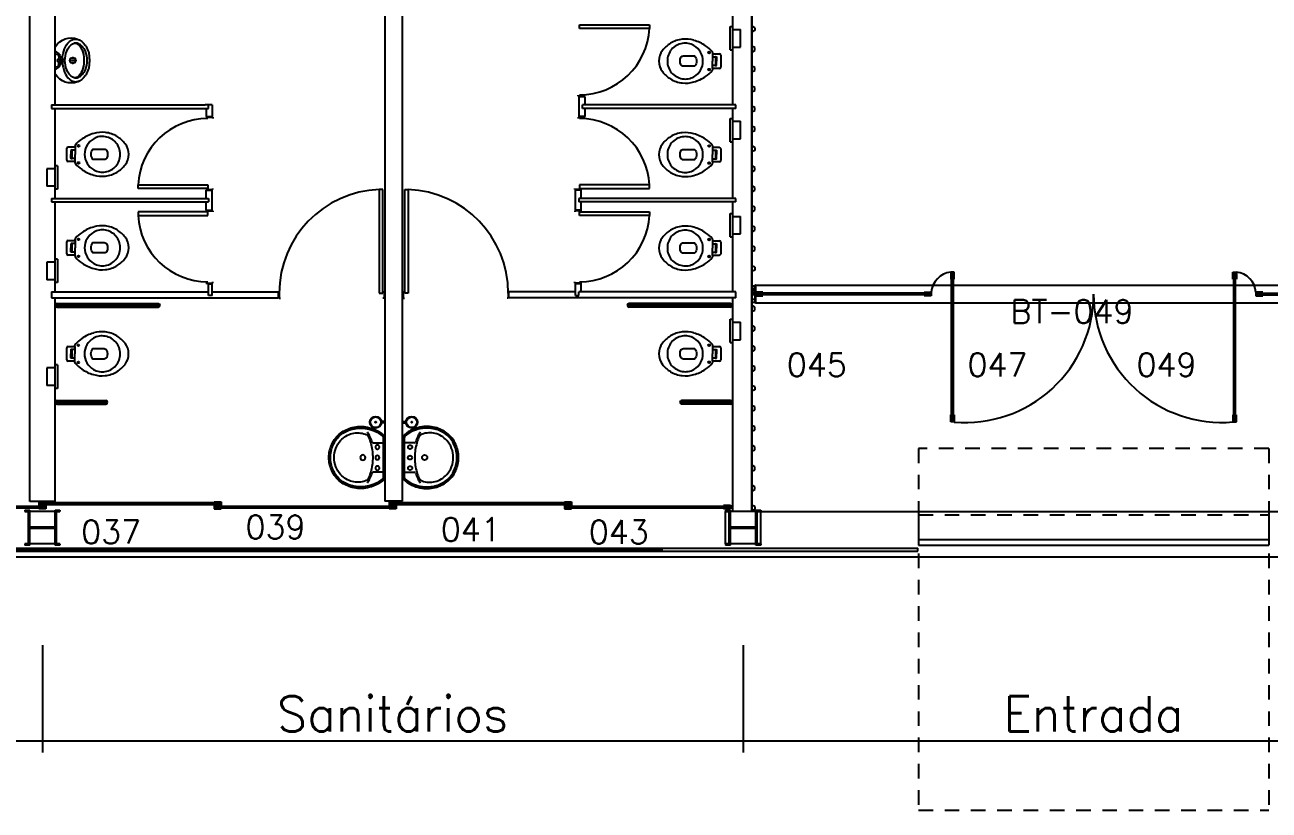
# Model space of a CAD drawing. Extents: x 940 to 1060, y 76 to 105.
# Drawn here: x 966.82 to 977.47, y 76.13 to 82.85 of the extents above; entities that cross this region are included whole.
import ezdxf
from ezdxf.enums import TextEntityAlignment as Align

# ---------------------------------------------------------------- set-up
doc = ezdxf.new("R2010")
doc.units = 0
doc.header["$LTSCALE"] = 0.5
doc.header["$MEASUREMENT"] = 0
doc.header["$PDMODE"] = 34
doc.header["$PDSIZE"] = 0.1
doc.linetypes.add('DASHDOT', pattern=[1, 0.5, -0.25, 0, -0.25])
doc.linetypes.add('HIDDEN', pattern=[0.375, 0.25, -0.125])
doc.layers.get('0').update_dxf_attribs({"linetype": 'CONTINUOUS'})
doc.layers.get('DEFPOINTS').update_dxf_attribs({"linetype": 'CONTINUOUS'})
for name, color, linetype in [('1', 1, 'CONTINUOUS'), ('ALVENARIA', 2, 'CONTINUOUS'), ('DIV', 2, 'CONTINUOUS'), ('ENDEREÇO', 2, 'CONTINUOUS'), ('ESQUADRIAS', 1, 'CONTINUOUS'), ('ESTRUTURAS', 2, 'CONTINUOUS'), ('NMOD', 2, 'CONTINUOUS'), ('PROJ', 1, 'HIDDEN'), ('PÇ', 1, 'CONTINUOUS'), ('TEXTO-CENTRO-CUSTO', 2, 'CONTINUOUS')]:
    doc.layers.add(name, color=color, linetype=linetype)
doc.styles.add('ROMANS', font='simplex.shx', dxfattribs={"height": 0.3})
doc.styles.add('UNB-100', font='simplex.shx', dxfattribs={"height": 0.2})
doc.dimstyles.new('1', dxfattribs={"dimtxt": 0.3, "dimasz": 0.18, "dimexe": 0.5, "dimexo": 1, "dimgap": 0.08, "dimtad": 1, "dimdec": 4, "dimzin": 12, "dimdsep": 46, "dimtxsty": 'ROMANS', "dimblk1": 'NONE', "dimblk2": 'NONE', "dimsah": 1, "dimcen": 0, "dimclrd": 2, "dimclre": 2, "dimclrt": 2, "dimadec": 0, "dimazin": 0, "dimtfac": 1, "dimtdec": 4, "dimtofl": 0, "dimtmove": 2, "dimatfit": 3, "dimldrblk": 'NONE', "dimfxl": 0, "dimtolj": 1, "dimtzin": 4, "dimarcsym": 0})

# ---------------------------------------------------------------- blocks, each defined once
blk = doc.blocks.new('LAV')
for p, q in [((-0.126, -0.02), (-0.126, -0.109)), ((0.125, -0.109), (0.125, -0.02))]:
    blk.add_line(p, q)
for points in [[(-0.001, -0.485, 0.108162), (0.111, -0.461, 0.130345), (0.209, -0.385, 0.098496), (0.256, -0.285, 0.106524), (0.259, -0.155, 0.056129), (0.236, -0.085, 0.077465), (0.184, -0.01, 0.260144), (0.174, -0.005), (-0.001, -0.005), (-0.176, -0.005, 0.260144), (-0.186, -0.01, 0.077465), (-0.237, -0.085, 0.056129), (-0.26, -0.155, 0.106524), (-0.257, -0.285, 0.098496), (-0.21, -0.385, 0.130345), (-0.112, -0.461, 0.108162)], [(-0.001, -0.44, 0.185962), (0.146, -0.385, 0.148743), (0.205, -0.285, 0.142138), (0.199, -0.173, 0.114165), (0.191, -0.158, 0.094603), (0.178, -0.148, 0.04407), (0.157, -0.139, 0.029789), (0.109, -0.124, 0.032251), (0.049, -0.113, 0.033186), (-0.001, -0.11, 0.033186), (-0.051, -0.113, 0.032251), (-0.111, -0.124, 0.029789), (-0.158, -0.139, 0.04407), (-0.179, -0.148, 0.094603), (-0.192, -0.158, 0.114165), (-0.201, -0.173, 0.142138), (-0.206, -0.285, 0.148743), (-0.147, -0.385, 0.185962)]]:
    blk.add_lwpolyline(points, format="xyb", close=True)
blk.add_lwpolyline([(-0.001, -0.472, 0.108329), (0.106, -0.449, 0.130418), (0.199, -0.377, 0.098355), (0.243, -0.282, 0.106392), (0.246, -0.158, 0.055971), (0.224, -0.091, 0.069473), (0.181, -0.025, 0.21084), (0.169, -0.02), (-0.001, -0.02), (-0.171, -0.02, 0.21084), (-0.182, -0.025, 0.069473), (-0.225, -0.091, 0.055971), (-0.247, -0.158, 0.106392), (-0.244, -0.282, 0.098355), (-0.2, -0.377, 0.130418), (-0.107, -0.449, 0.108329), (-0.001, -0.472)], format="xyb")
at = {"linetype": 'HIDDEN'}
for centre in [(-0.091, -0.07), (0.089, -0.07)]:
    blk.add_circle(centre, 0.0175, dxfattribs=at)
for centre, radius in [((-0.001, -0.07), 0.0175), ((-0.001, -0.195), 0.0225)]:
    blk.add_circle(centre, radius)
for centre, radius, start, end in [((-0.2, -0.172), 0.0238, 115.5404, 144.0708), ((0.163, -0.886), 0.825, 114.6387, 116.9534), ((0.155, -0.948), 0.879, 109.1503, 112.4827), ((-0.137, -0.108), 0.0107, 291.2918, 354.2334), ((0.136, -0.108), 0.0107, 185.7666, 248.7082), ((-0.157, -0.948), 0.879, 67.5173, 70.8497), ((-0.164, -0.886), 0.825, 63.0466, 65.3613), ((0.199, -0.172), 0.0238, 35.9292, 64.4596)]:
    blk.add_arc(centre, radius, start, end)
blk = doc.blocks.new('VSIMPLES')
for p, q in [((0, 0.001), (0, 0.053)), ((0, -0.05), (0, 0.001)), ((0.012, 0.064), (0.07, 0.064)), ((0.07, 0.071), (0.07, 0.076)), ((0.07, 0.064), (0.07, 0.071)), ((0.07, -0.061), (0.012, -0.061)), ((0.07, -0.068), (0.07, -0.061)), ((0.07, -0.073), (0.07, -0.068))]:
    blk.add_line(p, q)
for points in [[(0.152, 0.001, 0.268395), (0.23, -0.132, 0.179674), (0.33, -0.15, 0.170707), (0.421, -0.099, 0.179561), (0.457, 0.001, 0.179561), (0.421, 0.101, 0.170707), (0.33, 0.152, 0.179674), (0.23, 0.135, 0.268395)], [(0.343, 0.031, -0.183333), (0.343, -0.029, -0.302776), (0.32, -0.043), (0.224, -0.043, -0.370787), (0.224, 0.046), (0.32, 0.046, -0.302776)]]:
    blk.add_lwpolyline(points, format="xyb", close=True)
for points in [[(0.07, 0.045, -0.380199), (0.062, 0.037), (0.051, 0.037, -0.087349), (0.047, 0.038, 0.172037), (0.038, 0.038, 0.102747), (0.036, 0.037, 0.167994), (0.035, 0.033), (0.035, 0.001)], [(0.07, -0.042, 0.380199), (0.062, -0.035), (0.051, -0.035, 0.087349), (0.047, -0.036, -0.172037), (0.038, -0.036, -0.102747), (0.036, -0.034, -0.167994), (0.035, -0.03), (0.035, 0.001)]]:
    blk.add_lwpolyline(points, format="xyb")
for points in [[(0.046, -0.034), (0.046, 0.001), (0.046, 0.037)], [(0.07, 0.064), (0.07, 0.001)], [(0.07, -0.061), (0.07, 0.001)]]:
    blk.add_lwpolyline(points)
for centre in [(0.1, 0.074), (0.1, -0.072)]:
    blk.add_circle(centre, 0.0075)
for centre, radius, start, end in [((0.311, -0.131), 0.32, 124.4619, 138.0521), ((0.318, -0.144), 0.335, 105.2525, 124.1524), ((0.3, -0.053), 0.243, 82.9547, 106.7622), ((0.302, -0.058), 0.248, 58.927, 83.517), ((0.289, -0.074), 0.268, 38.1603, 58.3191), ((0.012, 0.052), 0.0118, 88.7011, 176.3198), ((0.08, 0.076), 0.0102, 134.7561, 181.6914), ((0.381, 0.002), 0.149, 359.8718, 36.9981), ((0.381, 0.001), 0.149, 323.0019, 0.1282), ((0.012, -0.049), 0.0118, 183.6802, 271.2989), ((0.08, -0.073), 0.0102, 178.3086, 225.2439), ((0.311, 0.134), 0.32, 221.9479, 235.5381), ((0.289, 0.077), 0.268, 301.6809, 321.8397), ((0.318, 0.147), 0.335, 235.8476, 254.7475), ((0.3, 0.056), 0.243, 253.2378, 277.0453), ((0.302, 0.061), 0.248, 276.483, 301.073)]:
    blk.add_arc(centre, radius, start, end)
blk = doc.blocks.new('MIC-2P')
for points in [[(0.186, 0.064), (0.188, 0.064, -0.008051), (0.221, 0.063, -0.08407), (0.264, 0.055, -0.022672), (0.292, 0.042, -0.027927), (0.318, 0.028, -0.144523), (0.369, -0.037, -0.34805), (0.306, -0.227, -0.162816), (0.298, -0.23), (0.186, -0.23), (0.075, -0.23, -0.162816), (0.066, -0.227, -0.34805), (0.003, -0.037, -0.144523), (0.054, 0.028, -0.027927), (0.08, 0.042, -0.022672), (0.108, 0.055, -0.08407), (0.152, 0.063, -0.008051), (0.185, 0.064)], [(0.186, 0.017), (0.194, 0.017, -0.102017), (0.276, 0.001, -0.100634), (0.323, -0.03, -0.31043), (0.331, -0.071, -0.029837), (0.329, -0.077, -0.193887), (0.266, -0.13, -0.096635), (0.186, -0.145, -0.096635), (0.106, -0.13, -0.193887), (0.044, -0.077, -0.029837), (0.042, -0.071, -0.31043), (0.049, -0.03, -0.100634), (0.096, 0.001, -0.102017), (0.178, 0.017)]]:
    blk.add_lwpolyline(points, format="xyb", close=True)
for points in [[(0.332, -0.069), (0.333, -0.065, 0.189039), (0.331, -0.033, 0.189014), (0.266, 0.03, 0.116802), (0.186, 0.045, 0.116802), (0.107, 0.03, 0.189014), (0.041, -0.033, 0.189039), (0.039, -0.065), (0.041, -0.069)], [(0.17, -0.166, -0.100603), (0.086, -0.148, -0.114611), (0.025, -0.107, -0.309836), (0.011, -0.021, -0.309836)], [(0.202, -0.166, 0.100603), (0.286, -0.148, 0.114611), (0.347, -0.107, 0.309836), (0.361, -0.021, 0.309836)], [(0.106, -0.228), (0.129, -0.196, -0.1805), (0.141, -0.189), (0.154, -0.187, 0.35029), (0.16, -0.182, -0.252034), (0.167, -0.167)], [(0.133, -0.23, -0.473116), (0.13, -0.225), (0.135, -0.205, -0.362542), (0.143, -0.199), (0.158, -0.198, 0.564769), (0.163, -0.191)], [(0.267, -0.228), (0.243, -0.196, 0.1805), (0.232, -0.189), (0.218, -0.187, -0.35029), (0.212, -0.182, 0.252034), (0.206, -0.167)], [(0.239, -0.23, 0.473116), (0.242, -0.225), (0.238, -0.205, 0.362542), (0.229, -0.199), (0.215, -0.198, -0.564769), (0.209, -0.191)]]:
    blk.add_lwpolyline(points, format="xyb")
for centre, radius in [((0.163, -0.078), 0.0035), ((0.17, -0.061), 0.0035), ((0.169, -0.094), 0.0035), ((0.186, -0.102), 0.0035), ((0.187, -0.055), 0.0035), ((0.186, -0.078), 0.0035), ((0.202, -0.095), 0.0035), ((0.203, -0.062), 0.0035), ((0.21, -0.079), 0.0035), ((0.186, -0.184), 0.024), ((0.186, -0.184), 0.0075)]:
    blk.add_circle(centre, radius)
at = {"linetype": 'DASHDOT'}
blk.add_circle((0.186, -0.078), 0.024, dxfattribs=at)
blk = doc.blocks.new('*D13')
at = {"layer": 'DEFPOINTS', "color": 0}
for p in [(942.97, 78.537), (966.97, 78.537), (966.97, 76.72)]:
    blk.add_point(p, dxfattribs=at)
at = {"layer": 'TEXTO-CENTRO-CUSTO', "color": 2, "lineweight": -2}
for p, q in [((942.97, 77.537), (942.97, 76.62)), ((966.97, 77.537), (966.97, 76.62)), ((942.97, 76.72), (966.97, 76.72))]:
    blk.add_line(p, q, dxfattribs=at)
at = {"layer": 'TEXTO-CENTRO-CUSTO', "color": 2, "insert": (954.97, 76.95), "char_height": 0.3, "attachment_point": 5, "style": 'ROMANS'}
blk.add_mtext('\\A1;Salas de Aula', dxfattribs=at)
blk = doc.blocks.new('_NONE')
at = {"color": 0, "linetype": 'ByBlock'}
blk.add_circle((0, 0), 0.25, dxfattribs=at)
blk = doc.blocks.new('*D14')
at = {"layer": 'DEFPOINTS', "color": 0}
for p in [(966.97, 78.537), (972.97, 78.537), (972.97, 76.72)]:
    blk.add_point(p, dxfattribs=at)
at = {"layer": 'TEXTO-CENTRO-CUSTO', "color": 2, "lineweight": -2}
for p, q in [((966.97, 77.537), (966.97, 76.62)), ((972.97, 77.537), (972.97, 76.62)), ((966.97, 76.72), (972.97, 76.72))]:
    blk.add_line(p, q, dxfattribs=at)
at = {"layer": 'TEXTO-CENTRO-CUSTO', "color": 2, "insert": (969.97, 76.95), "char_height": 0.3, "attachment_point": 5, "style": 'ROMANS'}
blk.add_mtext('\\A1;Sanitários', dxfattribs=at)
blk = doc.blocks.new('*D15')
at = {"layer": 'DEFPOINTS', "color": 0}
for p in [(972.97, 78.537), (978.97, 78.537), (978.97, 76.72)]:
    blk.add_point(p, dxfattribs=at)
at = {"layer": 'TEXTO-CENTRO-CUSTO', "color": 2, "lineweight": -2}
for p, q in [((972.97, 77.537), (972.97, 76.62)), ((978.97, 77.537), (978.97, 76.62)), ((972.97, 76.72), (978.97, 76.72))]:
    blk.add_line(p, q, dxfattribs=at)
at = {"layer": 'TEXTO-CENTRO-CUSTO', "color": 2, "insert": (975.97, 76.95), "char_height": 0.3, "attachment_point": 5, "style": 'ROMANS'}
blk.add_mtext('\\A1;Entrada', dxfattribs=at)

msp = doc.modelspace()

# ---------------------------------------------------------------- linework, layer by layer
at = {"layer": '1', "color": 1}
for p, q in [((973.07523, 80.61802), (978.86526, 80.61802)), ((973.07523, 80.46802), (978.86526, 80.46802)), ((973.12025, 78.68102), (978.82025, 78.6806)), ((974.47083, 78.65468), (974.47083, 78.39302)), ((977.47083, 78.65468), (977.47083, 78.49302)), ((974.47083, 78.49302), (974.47083, 78.39302)), ((974.47083, 78.44302), (977.47083, 78.44302)), ((977.47083, 78.49302), (977.47083, 78.39302)), ((943.07066, 78.35868), (972.28217, 78.35868)), ((974.46583, 78.34302), (974.46583, 78.36802)), ((974.47083, 78.39302), (977.47083, 78.39302))]:
    msp.add_line(p, q, dxfattribs=at)
at = {"layer": '1'}
for p, q in [((939.82083, 78.36802), (974.46583, 78.36802)), ((939.82083, 78.34302), (974.46583, 78.34302)), ((939.82083, 78.29302), (1060.12025, 78.29302))]:
    msp.add_line(p, q, dxfattribs=at)
at = {"layer": 'ALVENARIA'}
for p, q in [((966.86225, 78.7662), (966.86225, 88.4054)), ((973.04534, 88.4054), (973.04505, 78.6806)), ((973.04525, 78.68102), (973.04525, 88.4054)), ((969.90325, 88.18651), (969.90325, 78.7701)), ((970.05325, 78.7701), (970.05325, 88.18651)), ((967.07825, 82.1614), (967.07825, 82.9314)), ((972.87825, 82.9314), (972.87825, 82.1614)), ((973.04534, 82.95574), (973.04534, 82.83494)), ((973.07034, 82.82244), (973.04534, 82.83494)), ((973.07034, 82.79744), (973.04534, 82.78494)), ((973.04534, 82.66414), (973.04534, 82.78494)), ((973.07034, 82.82244), (973.07034, 82.79744)), ((973.07034, 82.65164), (973.04534, 82.66414)), ((973.04534, 82.61414), (973.07034, 82.62664)), ((973.04534, 82.49334), (973.04534, 82.61414)), ((973.07034, 82.62664), (973.07034, 82.65164)), ((973.07034, 82.48084), (973.04534, 82.49334)), ((973.04534, 82.44334), (973.07034, 82.45584)), ((973.07034, 82.45584), (973.07034, 82.48084)), ((973.04534, 82.32254), (973.04534, 82.44334)), ((973.07034, 82.31004), (973.04534, 82.32254)), ((973.04534, 82.27254), (973.07034, 82.28504)), ((973.04534, 82.1514), (973.04534, 82.27254)), ((973.07034, 82.28504), (973.07034, 82.31004)), ((973.07034, 82.1389), (973.04534, 82.1514)), ((973.07034, 82.1139), (973.07034, 82.1389)), ((967.07825, 81.3614), (967.07825, 82.1314)), ((972.87825, 82.1314), (972.87825, 81.3614)), ((973.04534, 82.1014), (973.07034, 82.1139)), ((973.04534, 81.98094), (973.04534, 82.1014)), ((973.07034, 81.96844), (973.04534, 81.98094)), ((973.04534, 81.93094), (973.07034, 81.94344)), ((973.04534, 81.93094), (973.04534, 81.81014)), ((973.07034, 81.94344), (973.07034, 81.96844)), ((973.07034, 81.79764), (973.04534, 81.81014)), ((973.07034, 81.77264), (973.04534, 81.76014)), ((973.04534, 81.63934), (973.04534, 81.76014)), ((973.07034, 81.79764), (973.07034, 81.77264)), ((973.07034, 81.62684), (973.04534, 81.63934)), ((973.07034, 81.60184), (973.07034, 81.62684)), ((973.04534, 81.58934), (973.07034, 81.60184)), ((973.04534, 81.46854), (973.04534, 81.58934)), ((973.07034, 81.45604), (973.04534, 81.46854)), ((973.04534, 81.41854), (973.07034, 81.43104)), ((973.04534, 81.29774), (973.04534, 81.41854)), ((973.07034, 81.43104), (973.07034, 81.45604)), ((967.07825, 80.5614), (967.07825, 81.3314)), ((972.87825, 81.3314), (972.87825, 80.5614)), ((973.07034, 81.28524), (973.04534, 81.29774)), ((973.07034, 81.26024), (973.07034, 81.28524)), ((973.04534, 81.24774), (973.07034, 81.26024)), ((973.04534, 81.1266), (973.04534, 81.24774)), ((973.07034, 81.1141), (973.04534, 81.1266)), ((973.04534, 81.0766), (973.07034, 81.0891)), ((973.04534, 80.95614), (973.04534, 81.0766)), ((973.07034, 81.0891), (973.07034, 81.1141)), ((973.07034, 80.94364), (973.04534, 80.95614)), ((973.04534, 80.90614), (973.07034, 80.91864)), ((973.04534, 80.90614), (973.04534, 80.78534)), ((973.07034, 80.91864), (973.07034, 80.94364)), ((973.07034, 80.77284), (973.04534, 80.78534)), ((973.07034, 80.77284), (973.07034, 80.74784)), ((973.07034, 80.74784), (973.04534, 80.73534)), ((973.04534, 80.61454), (973.04534, 80.73534)), ((973.04523, 80.58808), (973.04523, 80.61308)), ((973.04523, 80.61308), (973.07023, 80.61308)), ((973.04523, 80.58808), (973.07023, 80.58808)), ((973.07034, 80.60204), (973.04534, 80.61454)), ((973.04534, 80.56454), (973.07034, 80.57704)), ((973.04534, 80.44374), (973.04534, 80.56454)), ((973.07023, 80.61802), (973.07023, 80.46802)), ((973.07523, 80.61802), (973.07023, 80.61802)), ((973.07023, 80.61308), (973.07023, 80.58808)), ((973.07034, 80.57704), (973.07034, 80.60204)), ((973.07523, 80.61802), (973.07523, 80.46802)), ((967.07825, 78.7662), (967.07825, 80.5114)), ((972.87825, 80.5114), (972.87825, 78.68102)), ((973.04523, 80.47302), (973.04523, 80.49802)), ((973.04523, 80.49802), (973.07023, 80.49802)), ((973.04523, 80.47302), (973.07023, 80.47302)), ((973.07034, 80.43124), (973.04534, 80.44374)), ((973.07023, 80.49802), (973.07023, 80.47302)), ((973.07523, 80.46802), (973.07023, 80.46802)), ((973.07034, 80.40624), (973.07034, 80.43124)), ((973.04534, 80.39374), (973.07034, 80.40624)), ((973.04534, 80.27294), (973.04534, 80.39374)), ((973.07034, 80.26044), (973.04534, 80.27294)), ((973.04534, 80.22294), (973.07034, 80.23544)), ((973.04534, 80.1018), (973.04534, 80.22294)), ((973.07034, 80.23544), (973.07034, 80.26044)), ((973.07034, 80.0893), (973.04534, 80.1018)), ((973.04534, 80.0518), (973.07034, 80.0643)), ((973.04534, 79.93134), (973.04534, 80.0518)), ((973.07034, 80.0643), (973.07034, 80.0893)), ((973.07034, 79.91884), (973.04534, 79.93134)), ((973.07034, 79.89384), (973.07034, 79.91884)), ((973.04534, 79.88134), (973.07034, 79.89384)), ((973.04534, 79.88134), (973.04534, 79.76054)), ((973.07034, 79.74804), (973.04534, 79.76054)), ((973.07034, 79.72304), (973.04534, 79.71054)), ((973.04534, 79.58974), (973.04534, 79.71054)), ((973.07034, 79.74804), (973.07034, 79.72304)), ((973.07034, 79.57724), (973.04534, 79.58974)), ((973.04534, 79.53974), (973.07034, 79.55224)), ((973.04534, 79.41894), (973.04534, 79.53974)), ((973.07034, 79.55224), (973.07034, 79.57724)), ((973.07034, 79.40644), (973.04534, 79.41894)), ((973.04534, 79.36894), (973.07034, 79.38144)), ((973.04534, 79.24814), (973.04534, 79.36894)), ((973.07034, 79.38144), (973.07034, 79.40644)), ((973.07034, 79.23564), (973.04534, 79.24814)), ((973.04534, 79.19814), (973.07034, 79.21064)), ((973.04534, 79.077), (973.04534, 79.19814)), ((973.07034, 79.21064), (973.07034, 79.23564)), ((973.07034, 79.0645), (973.04534, 79.077)), ((973.07034, 79.0395), (973.07034, 79.0645)), ((973.04534, 79.027), (973.07034, 79.0395)), ((973.04534, 78.90654), (973.04534, 79.027)), ((973.07034, 78.89404), (973.04534, 78.90654)), ((973.04534, 78.85654), (973.07034, 78.86904)), ((973.04534, 78.85654), (973.04534, 78.73574)), ((973.07034, 78.86904), (973.07034, 78.89404)), ((967.07825, 78.7662), (966.86225, 78.7662)), ((970.05325, 78.7701), (969.90325, 78.7701)), ((973.07034, 78.72324), (973.04534, 78.73574)), ((973.07034, 78.69824), (973.04534, 78.68574)), ((973.07034, 78.72324), (973.07034, 78.69824))]:
    msp.add_line(p, q, dxfattribs=at)
at = {"layer": 'DIV'}
for p, q in [((971.5699, 82.81637), (971.5699, 82.84637)), ((971.5699, 82.84637), (972.16774, 82.84637)), ((972.16774, 82.81637), (971.5699, 82.81637)), ((972.16774, 82.84637), (972.16774, 82.81637)), ((971.55825, 82.2364), (971.55825, 82.2464)), ((967.04825, 82.1614), (967.04825, 82.1314)), ((967.04825, 82.1614), (968.36325, 82.1614)), ((968.42325, 82.1614), (968.36325, 82.1614)), ((968.39325, 82.1314), (968.39325, 82.1614)), ((968.42325, 82.1614), (968.42325, 82.0614)), ((971.61825, 82.2364), (971.55825, 82.2364)), ((971.61325, 82.2314), (971.56325, 82.2314)), ((971.56325, 82.2314), (971.56325, 82.0614)), ((971.59325, 82.1314), (971.59325, 82.1614)), ((972.90825, 82.1614), (971.59325, 82.1614)), ((971.61325, 82.2314), (971.61325, 82.1614)), ((972.90825, 82.1314), (972.90825, 82.1614)), ((967.04825, 82.1314), (968.39325, 82.1314)), ((968.36825, 82.0564), (968.42825, 82.0564)), ((968.37325, 82.1314), (968.37325, 82.0614)), ((968.37325, 82.0614), (968.42325, 82.0614)), ((968.42825, 82.0564), (968.42825, 82.0464)), ((971.61825, 82.0564), (971.55825, 82.0564)), ((971.55825, 82.0564), (971.55825, 82.0464)), ((971.61325, 82.0614), (971.56325, 82.0614)), ((972.90825, 82.1314), (971.59325, 82.1314)), ((971.61325, 82.1314), (971.61325, 82.0614)), ((967.78875, 81.47643), (968.38659, 81.47643)), ((967.78875, 81.44643), (967.78875, 81.47643)), ((968.38659, 81.44643), (967.78875, 81.44643)), ((968.36825, 81.4364), (968.42825, 81.4364)), ((968.37325, 81.4314), (968.42325, 81.4314)), ((968.37325, 81.3614), (968.37325, 81.4314)), ((968.38659, 81.47643), (968.38659, 81.44643)), ((968.42325, 81.2614), (968.42325, 81.4314)), ((968.42825, 81.4364), (968.42825, 81.4464)), ((969.85398, 81.43689), (969.85398, 80.5514)), ((969.88398, 81.43689), (969.85398, 81.43689)), ((969.88398, 80.5514), (969.88398, 81.43689)), ((970.07251, 80.5514), (970.07251, 81.43689)), ((970.07251, 81.43689), (970.10251, 81.43689)), ((970.10251, 81.43689), (970.10251, 80.5514)), ((971.52825, 81.4364), (971.52825, 81.4464)), ((971.58825, 81.4364), (971.52825, 81.4364)), ((971.53325, 81.2614), (971.53325, 81.4314)), ((971.58325, 81.4314), (971.53325, 81.4314)), ((971.5699, 81.47643), (971.5699, 81.44643)), ((972.16774, 81.47643), (971.5699, 81.47643)), ((971.5699, 81.44643), (972.16774, 81.44643)), ((971.58325, 81.3614), (971.58325, 81.4314)), ((972.16774, 81.44643), (972.16774, 81.47643)), ((967.04825, 81.3614), (968.39325, 81.3614)), ((967.04825, 81.3614), (967.04825, 81.3314)), ((967.04825, 81.3314), (968.36325, 81.3314)), ((967.04825, 81.3314), (968.39325, 81.3314)), ((968.37325, 81.2614), (968.37325, 81.3314)), ((968.39325, 81.3614), (968.39325, 81.3314)), ((972.90825, 81.3614), (971.56325, 81.3614)), ((971.56325, 81.3614), (971.56325, 81.3314)), ((972.90825, 81.3314), (971.56325, 81.3314)), ((971.58325, 81.2614), (971.58325, 81.3314)), ((972.90825, 81.3314), (972.90825, 81.3614)), ((967.78875, 81.24637), (967.78875, 81.21637)), ((968.38659, 81.24637), (967.78875, 81.24637)), ((967.78875, 81.21637), (968.38659, 81.21637)), ((968.36825, 81.2564), (968.42825, 81.2564)), ((968.37325, 81.2614), (968.42325, 81.2614)), ((968.38659, 81.21637), (968.38659, 81.24637)), ((968.42825, 81.2564), (968.42825, 81.2464)), ((971.52825, 81.2564), (971.52825, 81.2464)), ((971.58825, 81.2564), (971.52825, 81.2564)), ((971.58325, 81.2614), (971.53325, 81.2614)), ((971.5699, 81.21637), (971.5699, 81.24637)), ((971.5699, 81.24637), (972.16774, 81.24637)), ((972.16774, 81.21637), (971.5699, 81.21637)), ((972.16774, 81.24637), (972.16774, 81.21637)), ((968.42825, 80.6364), (968.42825, 80.6464)), ((971.52825, 80.6364), (971.52825, 80.6464)), ((967.04825, 80.5614), (968.39325, 80.5614)), ((967.04825, 80.5614), (967.04825, 80.5114)), ((968.36825, 80.6364), (968.42825, 80.6364)), ((968.39325, 80.6314), (968.42325, 80.6314)), ((968.39325, 80.5314), (968.39325, 80.6314)), ((968.42325, 80.5314), (968.42325, 80.6314)), ((968.42325, 80.5614), (968.99298, 80.5614)), ((968.99298, 80.5114), (968.99298, 80.5614)), ((968.99798, 80.5664), (968.99798, 80.5064)), ((969.85398, 80.5514), (969.88398, 80.5514)), ((969.89625, 80.5664), (969.89625, 80.5064)), ((970.06025, 80.5664), (970.06025, 80.5064)), ((970.10251, 80.5514), (970.07251, 80.5514)), ((970.95851, 80.5664), (970.95851, 80.5064)), ((970.96351, 80.5114), (970.96351, 80.5614)), ((971.53325, 80.5614), (970.96351, 80.5614)), ((971.58825, 80.6364), (971.52825, 80.6364)), ((971.58325, 80.6314), (971.53325, 80.6314)), ((971.53325, 80.5314), (971.53325, 80.6314)), ((972.90825, 80.5614), (971.56325, 80.5614)), ((971.56325, 80.5314), (971.56325, 80.5614)), ((971.58325, 80.5614), (971.58325, 80.6314)), ((972.90825, 80.5114), (972.90825, 80.5614)), ((967.04825, 80.5114), (968.99298, 80.5114)), ((968.42325, 80.5314), (968.39325, 80.5314)), ((968.99798, 80.5064), (969.00798, 80.5064)), ((969.89625, 80.5064), (969.88625, 80.5064)), ((970.06025, 80.5064), (970.07025, 80.5064)), ((970.95851, 80.5064), (970.94851, 80.5064)), ((972.90825, 80.5114), (970.96351, 80.5114)), ((971.53325, 80.5314), (971.56325, 80.5314))]:
    msp.add_line(p, q, dxfattribs=at)
at = {"layer": 'DIV', "color": 1}
for centre, radius, start, end in [((971.5699, 82.84637), 0.5986, 270, 357.127307), ((968.38659, 81.44643), 0.5986, 90, 177.127307), ((971.5699, 81.44643), 0.5986, 2.872693, 90), ((969.88398, 80.5514), 0.886, 91.940409, 180), ((970.07251, 80.5514), 0.886, 0, 88.059591), ((968.38659, 81.24637), 0.5986, 182.872693, 270), ((971.5699, 81.24637), 0.5986, 270, 357.127307)]:
    msp.add_arc(centre, radius, start, end, dxfattribs=at)
at = {"layer": 'ESQUADRIAS', "color": 1}
for p, q in [((974.74783, 80.73087), (974.74783, 80.67087)), ((974.77783, 80.73087), (974.74783, 80.73087)), ((974.75483, 79.45531), (974.75483, 80.72387)), ((974.75483, 80.72387), (974.77083, 80.72387)), ((974.77083, 79.45531), (974.77083, 80.72387)), ((974.77783, 80.67087), (974.77783, 80.73087)), ((977.16383, 80.73087), (977.19383, 80.73087)), ((977.16383, 80.67087), (977.16383, 80.73087)), ((977.17083, 79.45531), (977.17083, 80.72387)), ((977.18683, 80.72387), (977.17083, 80.72387)), ((977.18683, 79.45531), (977.18683, 80.72387)), ((977.19383, 80.73087), (977.19383, 80.67087)), ((974.57383, 80.55102), (973.04505, 80.55102)), ((973.07915, 80.55802), (973.07915, 80.52802)), ((973.13915, 80.55802), (973.07915, 80.55802)), ((973.08615, 80.53502), (973.08615, 80.55102)), ((974.52083, 80.55802), (974.58083, 80.55802)), ((974.57383, 80.53502), (974.57383, 80.55102)), ((974.58083, 80.55802), (974.58083, 80.52802)), ((977.36083, 80.55802), (977.36083, 80.52802)), ((977.42083, 80.55802), (977.36083, 80.55802)), ((977.36783, 80.53502), (977.36783, 80.55102)), ((977.36783, 80.55102), (978.89301, 80.55102)), ((974.57383, 80.53502), (973.04505, 80.53502)), ((973.07915, 80.52802), (973.13915, 80.52802)), ((974.58083, 80.52802), (974.52083, 80.52802)), ((977.36083, 80.52802), (977.42083, 80.52802)), ((977.36783, 80.53502), (978.89301, 80.53502)), ((974.74783, 79.44831), (974.74783, 79.50831)), ((974.77783, 79.50831), (974.77783, 79.44831)), ((977.16383, 79.50831), (977.16383, 79.44831)), ((977.19383, 79.44831), (977.19383, 79.50831)), ((974.77783, 79.44831), (974.74783, 79.44831)), ((974.75483, 79.45531), (974.77083, 79.45531)), ((974.75483, 79.45531), (974.77083, 79.45531)), ((977.16383, 79.44831), (977.19383, 79.44831)), ((977.18683, 79.45531), (977.17083, 79.45531)), ((977.18683, 79.45531), (977.17083, 79.45531))]:
    msp.add_line(p, q, dxfattribs=at)
at = {"layer": 'ESQUADRIAS'}
for p, q in [((965.44725, 78.72836), (966.99325, 78.72836)), ((966.94025, 78.76536), (966.94025, 78.73536)), ((967.00025, 78.76536), (966.94025, 78.76536)), ((966.94025, 78.73536), (967.00025, 78.73536)), ((966.94725, 78.75836), (968.49325, 78.75836)), ((966.94725, 78.74236), (966.94725, 78.75836)), ((966.94725, 78.74236), (968.49325, 78.74236)), ((966.99325, 78.72836), (966.99325, 78.71236)), ((967.00025, 78.73536), (967.00025, 78.70536)), ((968.44025, 78.76536), (968.50025, 78.76536)), ((968.44025, 78.73536), (968.44025, 78.70536)), ((968.50025, 78.73536), (968.44025, 78.73536)), ((968.44725, 78.72836), (969.99325, 78.72836)), ((968.44725, 78.72836), (968.44725, 78.71236)), ((968.49325, 78.74236), (968.49325, 78.75836)), ((968.50025, 78.76536), (968.50025, 78.73536)), ((969.94025, 78.76536), (969.94025, 78.73536)), ((970.00025, 78.76536), (969.94025, 78.76536)), ((969.94025, 78.73536), (970.00025, 78.73536)), ((969.94725, 78.74236), (969.94725, 78.75836)), ((969.94725, 78.75836), (971.49325, 78.75836)), ((969.94725, 78.74236), (971.49325, 78.74236)), ((969.99325, 78.72836), (969.99325, 78.71236)), ((970.00025, 78.73536), (970.00025, 78.70536)), ((971.44025, 78.76536), (971.50025, 78.76536)), ((971.44025, 78.73536), (971.44025, 78.70536)), ((971.50025, 78.73536), (971.44025, 78.73536)), ((971.44725, 78.72836), (972.85473, 78.72836)), ((971.44725, 78.72836), (971.44725, 78.71236)), ((971.49325, 78.74236), (971.49325, 78.75836)), ((971.50025, 78.76536), (971.50025, 78.73536)), ((972.80173, 78.73536), (972.86173, 78.73536)), ((972.85473, 78.72836), (972.85473, 78.71236)), ((972.86173, 78.73536), (972.86173, 78.70536)), ((965.44725, 78.71236), (966.99325, 78.71236)), ((967.00025, 78.70536), (966.94025, 78.70536)), ((968.44025, 78.70536), (968.50025, 78.70536)), ((968.44725, 78.71236), (969.99325, 78.71236)), ((970.00025, 78.70536), (969.94025, 78.70536)), ((971.44025, 78.70536), (971.50025, 78.70536)), ((971.44725, 78.71236), (972.85473, 78.71236)), ((972.86173, 78.70536), (972.80173, 78.70536))]:
    msp.add_line(p, q, dxfattribs=at)
at = {"layer": 'ESQUADRIAS', "color": 1}
for centre, radius, start, end in [((974.76986, 80.54249), 0.18966, 96.66915, 175.302652), ((977.17197, 80.54265), 0.18949, 4.653884, 83.374314), ((974.87178, 80.5426), 1.09905, 265.096107, 0.021887), ((977.06875, 80.5421), 1.09792, 179.952012, 274.9683)]:
    msp.add_arc(centre, radius, start, end, dxfattribs=at)
at = {"layer": 'ESTRUTURAS'}
for p, q in [((966.82025, 78.6926), (966.82025, 78.6806)), ((966.82025, 78.6926), (966.86225, 78.6926)), ((966.82025, 78.6806), (966.85025, 78.6806)), ((966.85025, 78.40502), (966.85025, 78.6806)), ((966.85025, 78.4046), (966.85025, 78.6806)), ((966.86225, 78.39302), (966.86225, 78.6926)), ((966.86225, 78.3926), (966.86225, 78.6926)), ((967.07825, 78.6806), (966.86225, 78.6806)), ((967.07825, 78.39302), (967.07825, 78.6926)), ((967.07825, 78.3926), (967.07825, 78.6926)), ((967.07825, 78.6926), (967.12025, 78.6926)), ((967.09025, 78.40502), (967.09025, 78.6806)), ((967.09025, 78.4046), (967.09025, 78.6806)), ((967.09025, 78.6806), (967.12025, 78.6806)), ((967.12025, 78.6926), (967.12025, 78.68102)), ((967.12025, 78.6926), (967.12025, 78.6806)), ((972.82025, 78.69302), (972.82025, 78.68102)), ((972.82025, 78.69302), (972.86225, 78.69302)), ((972.82025, 78.68102), (972.85025, 78.68102)), ((972.82025, 78.40502), (972.82025, 78.68102)), ((972.85025, 78.40502), (972.85025, 78.68102)), ((972.86225, 78.39302), (972.86225, 78.69302)), ((973.07825, 78.68102), (972.86225, 78.68102)), ((973.07825, 78.39302), (973.07825, 78.69302)), ((973.07825, 78.69302), (973.12025, 78.69302)), ((973.09025, 78.40502), (973.09025, 78.68102)), ((973.09025, 78.68102), (973.12025, 78.68102)), ((973.12025, 78.69302), (973.12025, 78.68102)), ((973.12025, 78.40502), (973.12025, 78.68102)), ((967.07825, 78.5486), (966.86225, 78.5486)), ((967.07825, 78.5366), (966.86225, 78.5366)), ((973.07825, 78.54902), (972.86225, 78.54902)), ((973.07825, 78.53702), (972.86225, 78.53702)), ((966.85025, 78.4046), (966.82025, 78.4046)), ((966.82025, 78.4046), (966.82025, 78.3926)), ((966.86225, 78.3926), (966.82025, 78.3926)), ((967.07825, 78.4046), (966.86225, 78.4046)), ((967.12025, 78.3926), (967.07825, 78.3926)), ((967.12025, 78.4046), (967.09025, 78.4046)), ((967.12025, 78.4046), (967.12025, 78.3926)), ((972.85025, 78.40502), (972.82025, 78.40502)), ((972.82025, 78.40502), (972.82025, 78.39302)), ((972.86225, 78.39302), (972.82025, 78.39302)), ((973.07825, 78.40502), (972.86225, 78.40502)), ((973.12025, 78.39302), (973.07825, 78.39302)), ((973.12025, 78.40502), (973.09025, 78.40502)), ((973.12025, 78.40502), (973.12025, 78.39302))]:
    msp.add_line(p, q, dxfattribs=at)
at = {"layer": 'PROJ', "color": 1}
for p, q in [((974.47083, 79.22158), (974.47083, 76.12626)), ((977.47083, 79.22158), (974.47083, 79.22158)), ((977.47083, 79.22158), (977.47083, 76.12626)), ((974.47083, 78.65468), (977.47083, 78.65468)), ((974.47083, 76.12626), (977.47083, 76.12626))]:
    msp.add_line(p, q, dxfattribs=at)
at = {"layer": 'PÇ', "color": 1}
for p, q in [((972.85825, 82.63195), (972.85825, 82.83195)), ((972.85825, 82.83195), (972.87825, 82.83195)), ((972.87825, 82.80695), (972.94825, 82.80695)), ((972.94825, 82.65695), (972.94825, 82.80695)), ((972.85825, 82.63195), (972.87825, 82.63195)), ((972.87825, 82.65695), (972.94825, 82.65695)), ((972.85825, 81.8464), (972.85825, 82.0464)), ((972.85825, 82.0464), (972.87825, 82.0464)), ((972.87825, 82.0214), (972.94825, 82.0214)), ((972.94825, 81.8714), (972.94825, 82.0214)), ((972.85825, 81.8464), (972.87825, 81.8464)), ((972.87825, 81.8714), (972.94825, 81.8714)), ((967.00825, 81.61585), (967.00825, 81.46585)), ((967.07825, 81.61585), (967.00825, 81.61585)), ((967.09825, 81.64085), (967.07825, 81.64085)), ((967.09825, 81.64085), (967.09825, 81.44085)), ((967.07825, 81.46585), (967.00825, 81.46585)), ((967.09825, 81.44085), (967.07825, 81.44085)), ((972.85825, 81.03195), (972.85825, 81.23195)), ((972.85825, 81.23195), (972.87825, 81.23195)), ((972.87825, 81.20695), (972.94825, 81.20695)), ((972.94825, 81.05695), (972.94825, 81.20695)), ((972.85825, 81.03195), (972.87825, 81.03195)), ((972.87825, 81.05695), (972.94825, 81.05695)), ((967.00825, 80.81585), (967.00825, 80.66585)), ((967.07825, 80.81585), (967.00825, 80.81585)), ((967.09825, 80.84085), (967.07825, 80.84085)), ((967.09825, 80.84085), (967.09825, 80.64085)), ((967.07825, 80.66585), (967.00825, 80.66585)), ((967.09825, 80.64085), (967.07825, 80.64085)), ((967.08203, 80.4464), (967.08203, 80.4464)), ((967.08434, 80.4544), (967.97593, 80.4544)), ((967.08434, 80.4384), (967.97593, 80.4384)), ((967.08954, 80.4594), (967.97073, 80.4594)), ((967.08954, 80.4334), (967.97073, 80.4334)), ((967.09703, 80.4614), (967.96325, 80.4614)), ((967.09703, 80.4314), (967.96325, 80.4314)), ((967.97825, 80.4464), (967.97825, 80.4464)), ((971.97825, 80.4464), (971.97825, 80.4464)), ((972.87215, 80.4544), (971.98056, 80.4544)), ((972.87215, 80.4384), (971.98056, 80.4384)), ((972.86695, 80.4594), (971.98576, 80.4594)), ((972.86695, 80.4334), (971.98576, 80.4334)), ((972.85947, 80.4614), (971.99325, 80.4614)), ((972.85947, 80.4314), (971.99325, 80.4314)), ((972.87447, 80.4464), (972.87447, 80.4464)), ((972.85825, 80.12699), (972.85825, 80.32699)), ((972.85825, 80.32699), (972.87825, 80.32699)), ((972.87825, 80.30199), (972.94825, 80.30199)), ((972.94825, 80.15199), (972.94825, 80.30199)), ((972.85825, 80.12699), (972.87825, 80.12699)), ((972.87825, 80.15199), (972.94825, 80.15199)), ((967.00825, 79.91085), (967.00825, 79.76085)), ((967.07825, 79.91085), (967.00825, 79.91085)), ((967.09825, 79.93585), (967.07825, 79.93585)), ((967.09825, 79.93585), (967.09825, 79.73585)), ((967.07825, 79.76085), (967.00825, 79.76085)), ((967.09825, 79.73585), (967.07825, 79.73585)), ((967.08434, 79.6244), (967.52579, 79.6244)), ((967.08434, 79.6084), (967.52579, 79.6084)), ((967.08954, 79.6294), (967.52058, 79.6294)), ((967.08954, 79.6034), (967.52058, 79.6034)), ((967.09703, 79.6314), (967.5131, 79.6314)), ((967.09703, 79.6014), (967.5131, 79.6014)), ((967.5281, 79.6164), (967.5281, 79.6164)), ((972.42839, 79.6164), (972.42839, 79.6164)), ((972.87215, 79.6244), (972.43071, 79.6244)), ((972.87215, 79.6084), (972.43071, 79.6084)), ((972.86695, 79.6294), (972.43591, 79.6294)), ((972.86695, 79.6034), (972.43591, 79.6034)), ((972.85947, 79.6314), (972.44339, 79.6314)), ((972.85947, 79.6014), (972.44339, 79.6014))]:
    msp.add_line(p, q, dxfattribs=at)
at = {"layer": 'PÇ'}
for p, q in [((969.90382, 79.45106), (969.87357, 79.45106)), ((969.90382, 79.44106), (969.87357, 79.44106)), ((970.05267, 79.45106), (970.08292, 79.45106)), ((970.05267, 79.44106), (970.08292, 79.44106))]:
    msp.add_line(p, q, dxfattribs=at)
for centre, radius in [((969.82382, 79.44606), 0.05), ((969.82382, 79.44606), 0.045), ((970.13267, 79.44606), 0.05), ((970.13267, 79.44606), 0.045), ((969.82382, 79.44606), 0.005), ((970.13267, 79.44606), 0.005)]:
    msp.add_circle(centre, radius, dxfattribs=at)
at = {"layer": 'PÇ', "color": 1}
for centre, start, end in [((967.09703, 80.4464), 90, 180), ((967.09703, 80.4464), 180, 270), ((967.96325, 80.4464), 0, 90), ((967.96325, 80.4464), 270, 0), ((971.99325, 80.4464), 90, 180), ((971.99325, 80.4464), 180, 270), ((972.85947, 80.4464), 0, 90), ((972.85947, 80.4464), 270, 0), ((967.09703, 79.6164), 90, 180), ((967.09703, 79.6164), 180, 270), ((967.5131, 79.6164), 0, 90), ((967.5131, 79.6164), 270, 0), ((972.44339, 79.6164), 90, 180), ((972.44339, 79.6164), 180, 270), ((972.85952, 79.6164), 269.775126, 90.224874)]:
    msp.add_arc(centre, 0.015, start, end, dxfattribs=at)

# ---------------------------------------------------------------- block references
at = {"layer": 'PÇ'}
for name, p, rotation in [('MIC-2P', (967.30827, 82.72817), 270), ('VSIMPLES', (972.77825, 82.53786), 180), ('VSIMPLES', (972.77825, 81.73786), 180), ('VSIMPLES', (972.77825, 80.93786), 180), ('VSIMPLES', (972.77825, 80.0329), 180), ('LAV', (970.04795, 79.14446), 90)]:
    msp.add_blockref(name, p, dxfattribs=dict(at, rotation=rotation))
for p in [(967.17937, 81.73745), (967.17937, 80.93745), (967.17825, 80.02993)]:
    msp.add_blockref('VSIMPLES', p, dxfattribs=at)
at = {"layer": 'PÇ', "xscale": -1, "rotation": 270}
msp.add_blockref('LAV', (969.90854, 79.14446), dxfattribs=at)

# ---------------------------------------------------------------- texts
at = {"layer": 'ENDEREÇO', "style": 'UNB-100'}
msp.add_text('BT-049', height=0.2, dxfattribs=at).set_placement((976.31272, 80.29382), align=Align.RIGHT)
at = {"layer": 'NMOD', "style": 'UNB-100'}
for s, p in [('045', (973.85857, 79.83815)), ('047', (975.40382, 79.83792)), ('049', (976.85183, 79.83815)), ('039', (969.22255, 78.44913)), ('041', (970.89561, 78.42796)), ('037', (967.81661, 78.40656)), ('043', (972.16222, 78.40632))]:
    msp.add_text(s, height=0.2, dxfattribs=at).set_placement(p, align=Align.RIGHT)

# ---------------------------------------------------------------- dimensions: what is measured, and where the dimension line sits
at = {"layer": 'TEXTO-CENTRO-CUSTO'}
for base, p1, p2, text, picture, middle in [((966.97025, 76.71981), (942.97025, 78.53702), (966.97025, 78.53702), 'Salas de Aula', '*D13', (954.97025, 76.94981)), ((972.97025, 76.71981), (966.97025, 78.53702), (972.97025, 78.53702), 'Sanitários', '*D14', (969.97025, 76.94981)), ((978.97025, 76.71981), (972.97025, 78.53702), (978.97025, 78.53702), 'Entrada', '*D15', (975.97025, 76.94981))]:
    dim = msp.add_linear_dim(base=base, p1=p1, p2=p2, text=text, dimstyle='1', override={"dimasz": 0.04, "dimexe": 0.1}, dxfattribs=at)
    dim.commit()
    dim.dimension.update_dxf_attribs({"geometry": picture, "text_midpoint": middle})

doc.saveas('drawing.dxf')
